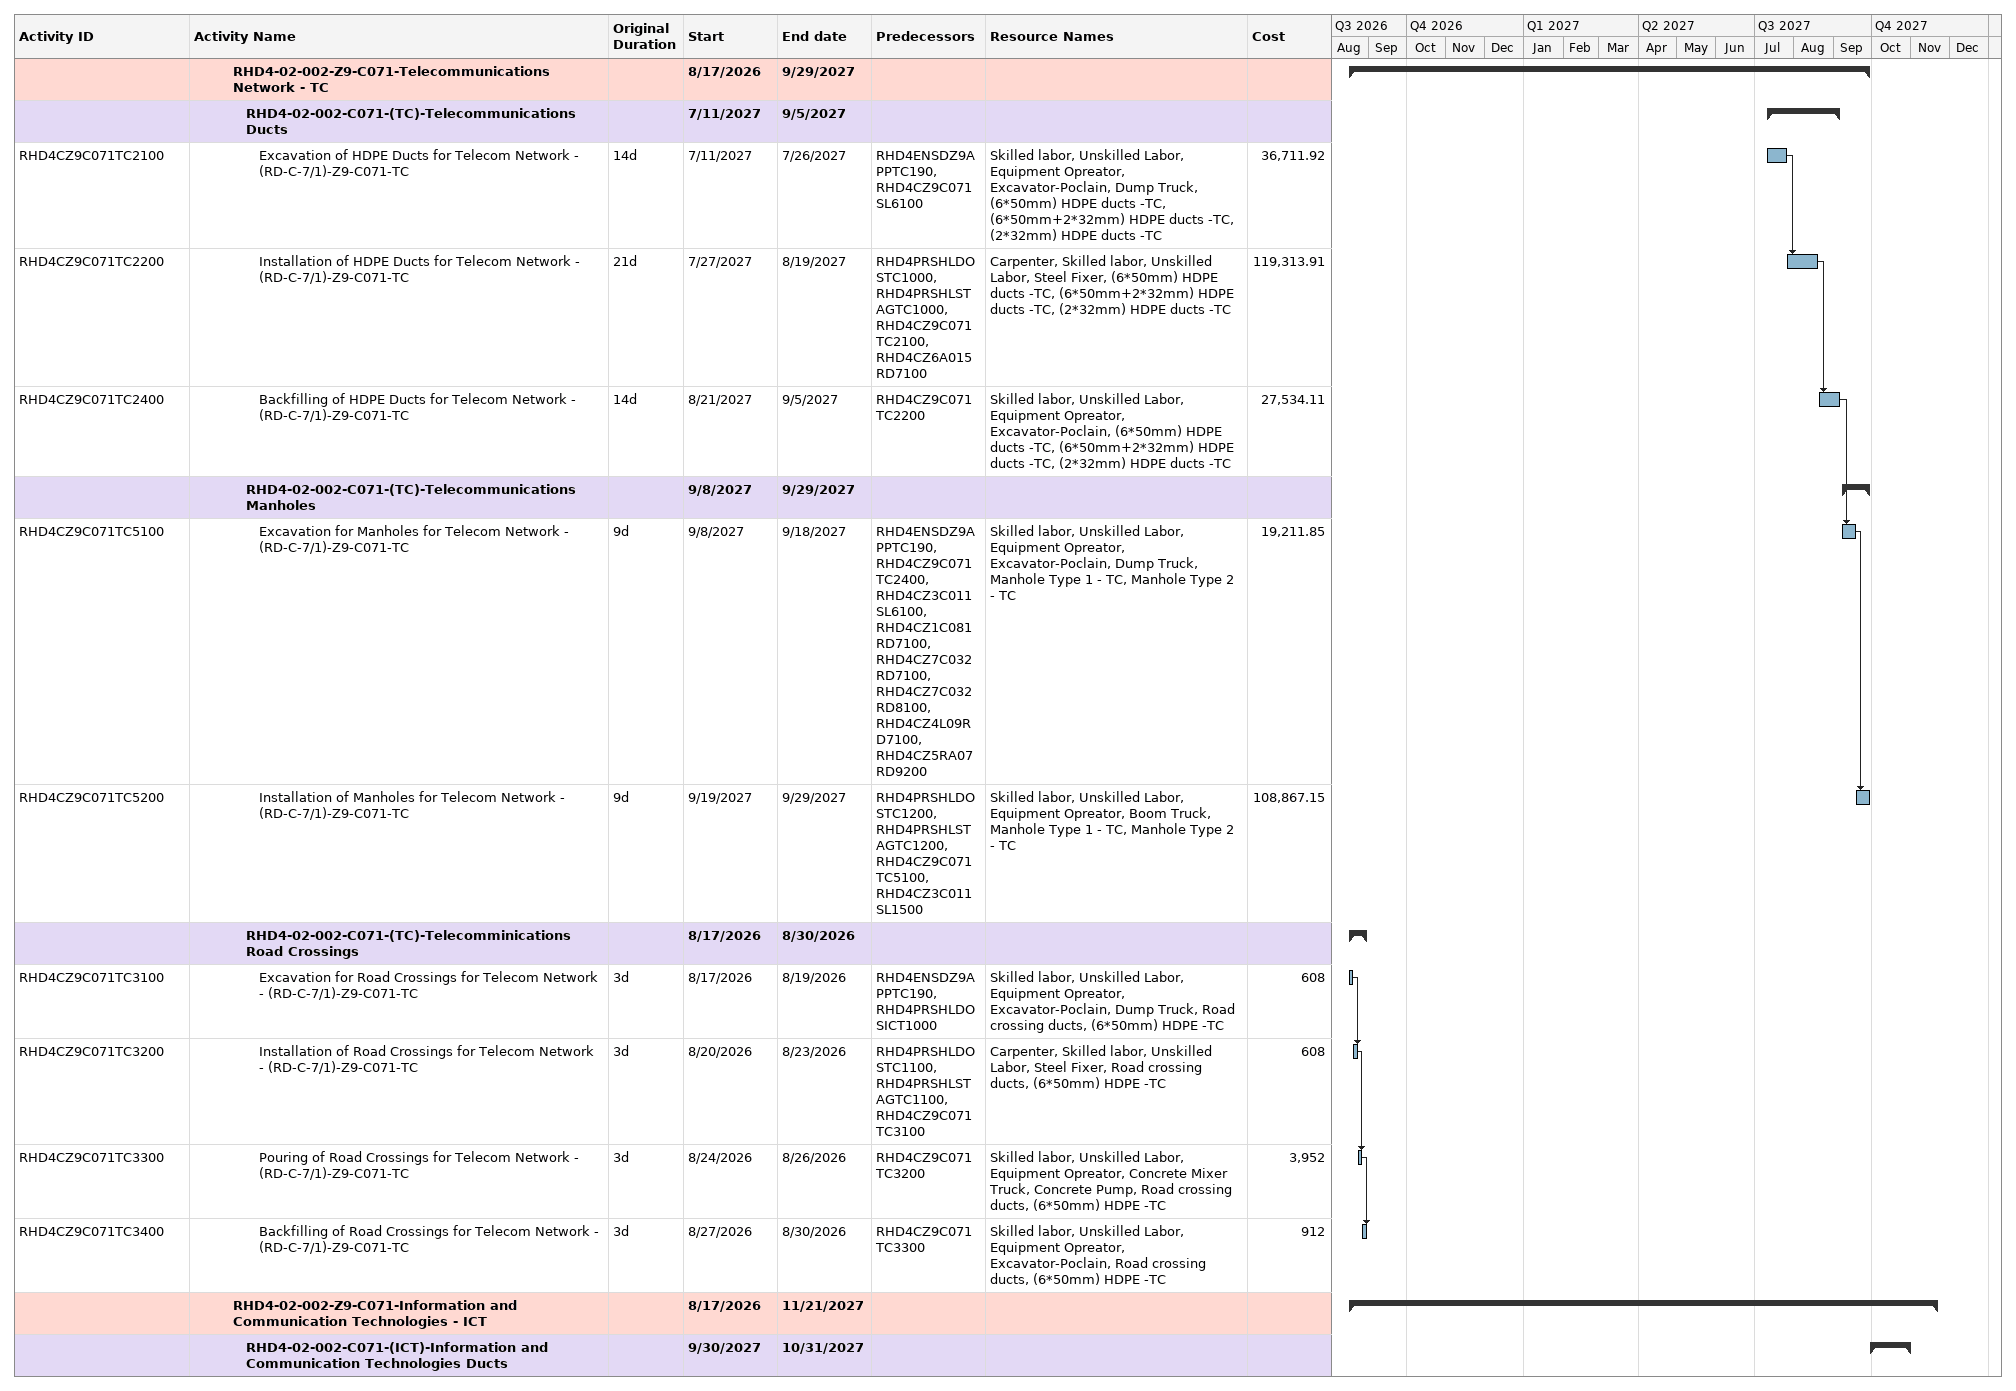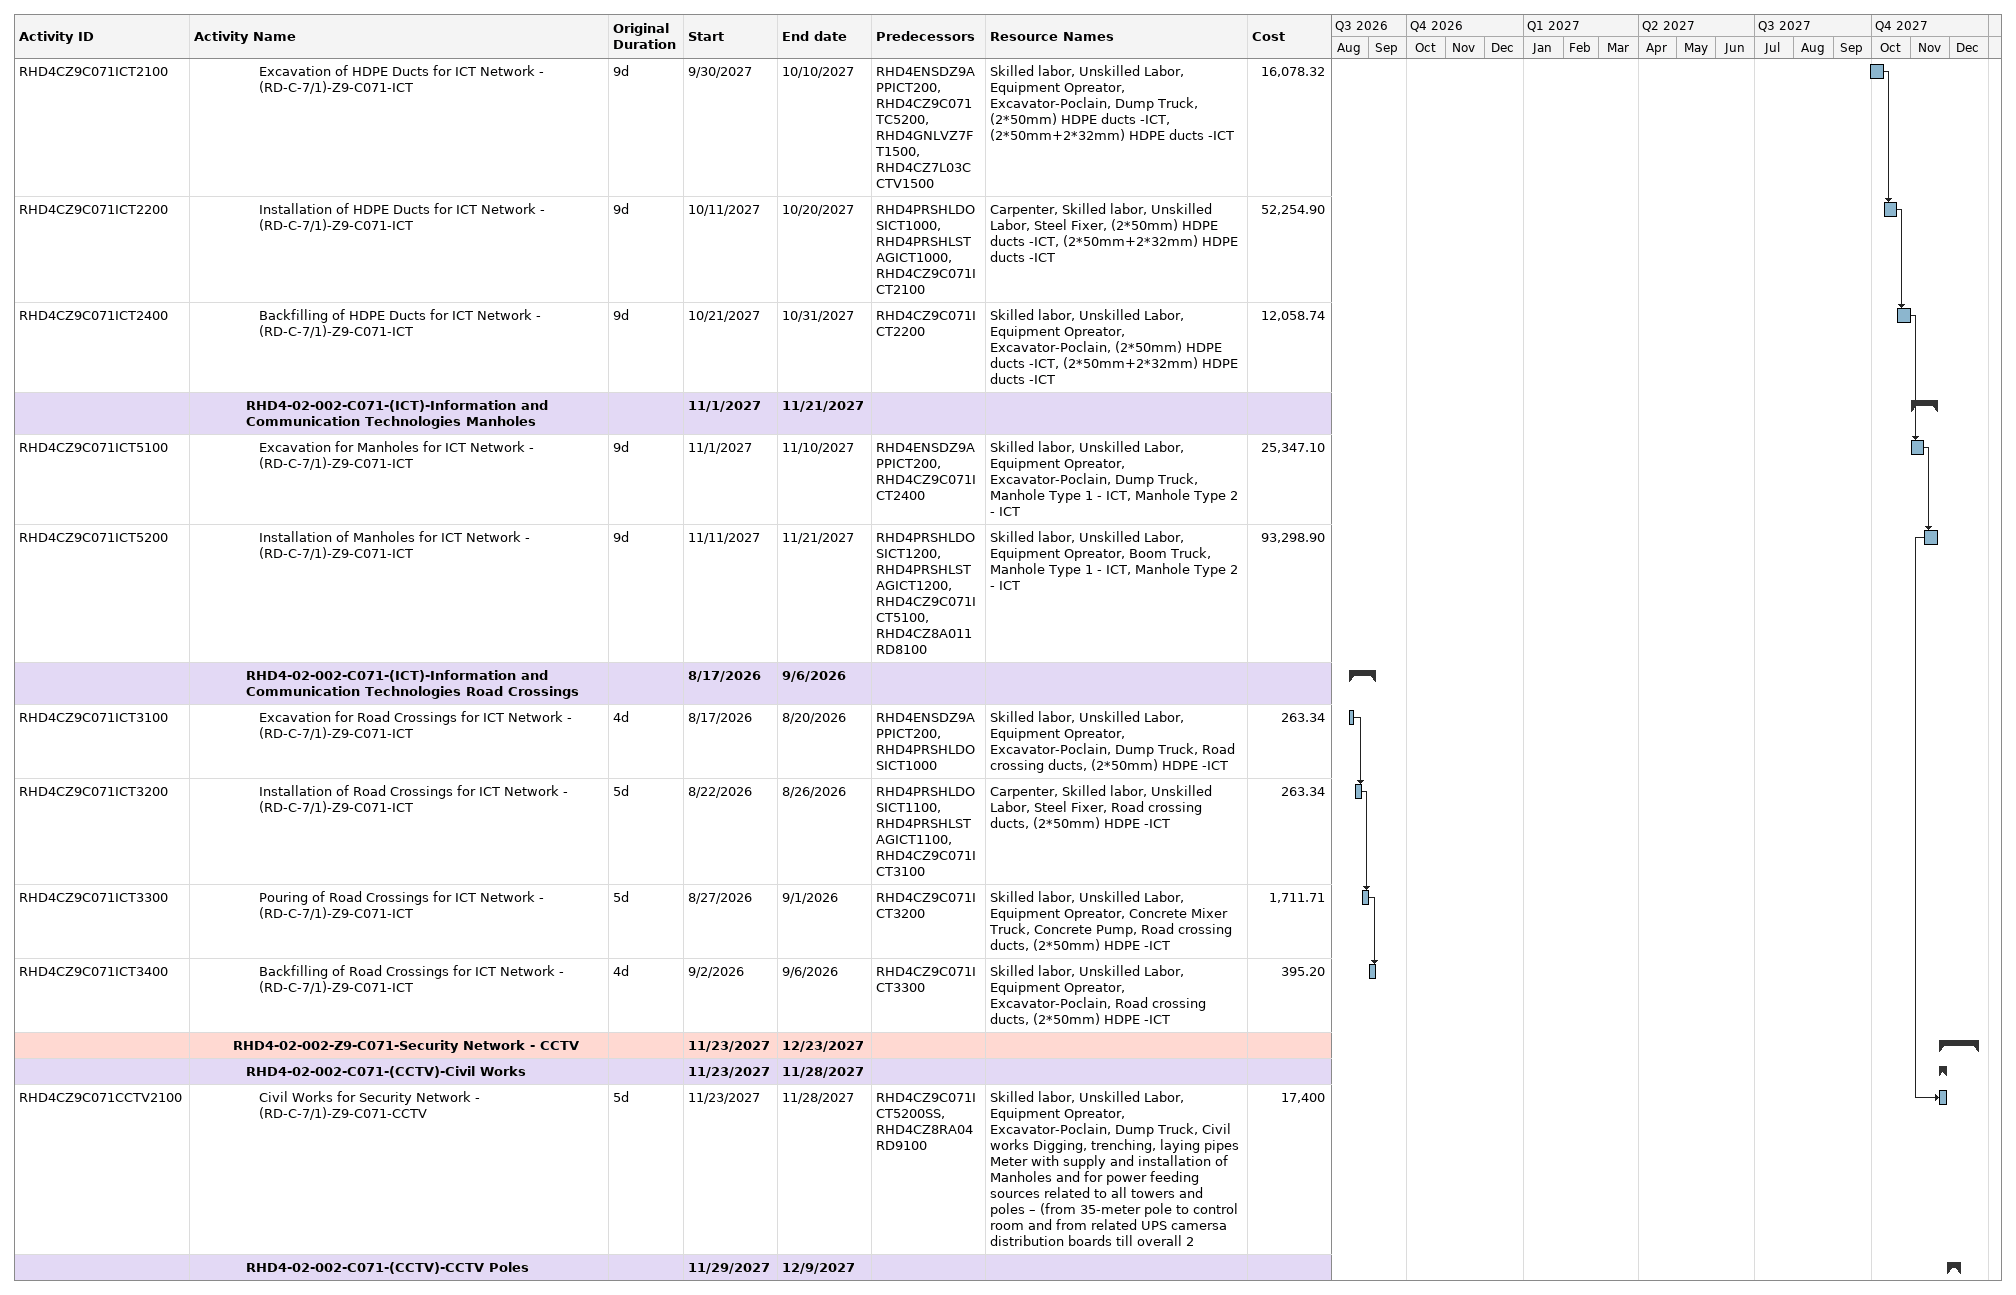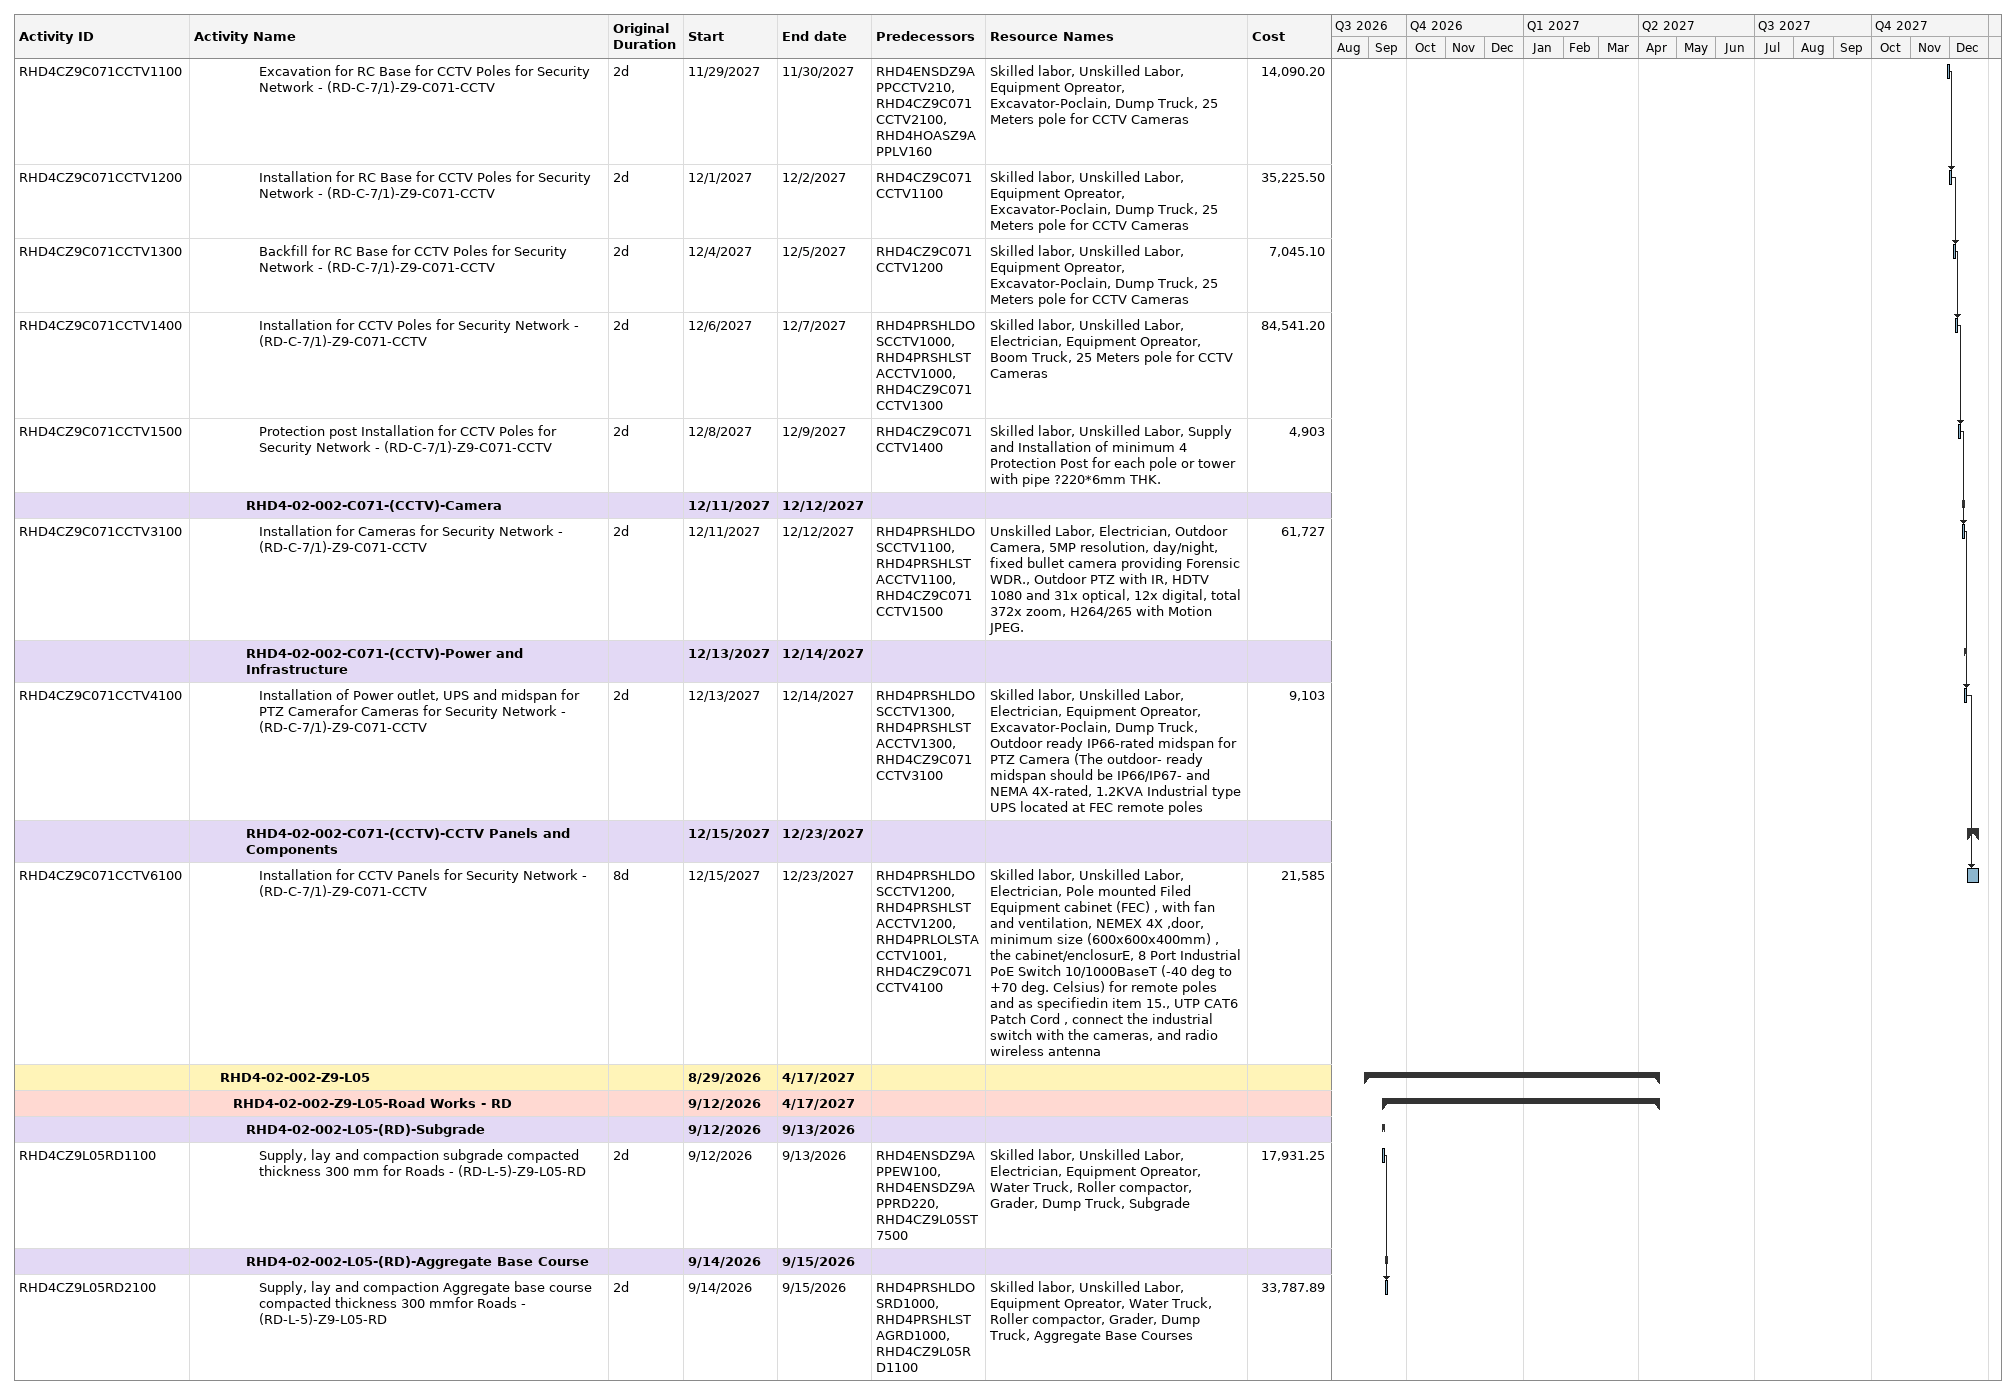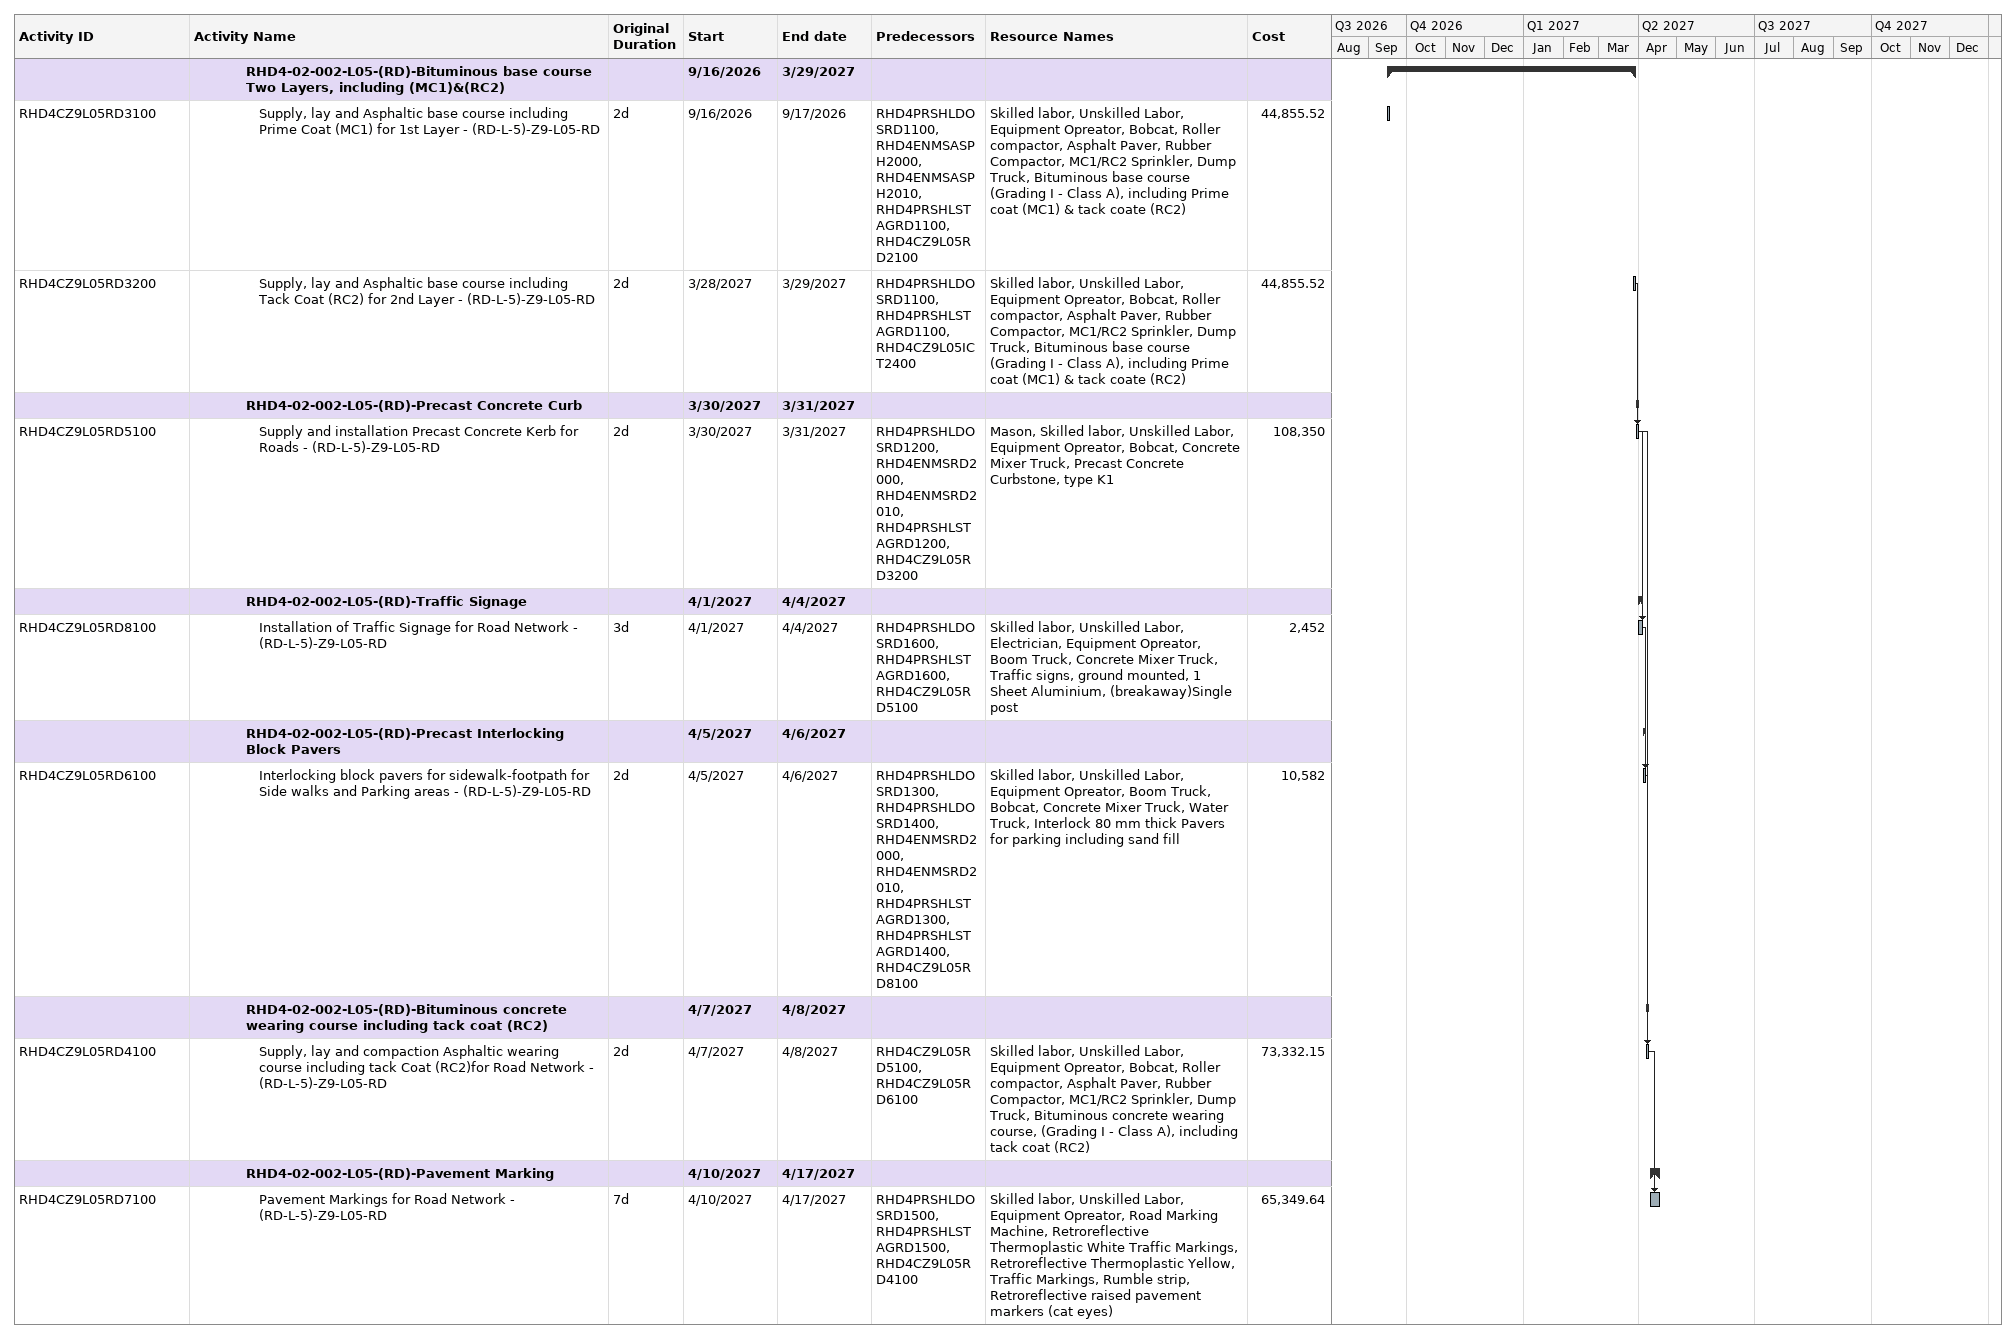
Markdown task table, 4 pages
| ID | Level | Task | Original duration | Start | Finish | Predecessors | Resources | Cost |
|---|---|---|---|---|---|---|---|---|
|  | 4 | **RHD4-02-002-Z9-C071-Telecommunications Network - TC** |  | 2026-08-17 | 2027-09-29 |  |  |  |
|  | 5 | **RHD4-02-002-C071-(TC)-Telecommunications Ducts** |  | 2027-07-11 | 2027-09-05 |  |  |  |
| RHD4CZ9C071TC2100 | 6 | Excavation of HDPE Ducts for Telecom Network - (RD-C-7/1)-Z9-C071-TC | 14d | 2027-07-11 | 2027-07-26 | RHD4ENSDZ9APPTC190, RHD4CZ9C071SL6100 | Skilled labor, Unskilled Labor, Equipment Opreator, Excavator-Poclain, Dump Truck, (6*50mm) HDPE ducts -TC, (6*50mm+2*32mm) HDPE ducts -TC, (2*32mm) HDPE ducts -TC | 36711.92 |
| RHD4CZ9C071TC2200 | 6 | Installation of HDPE Ducts for Telecom Network - (RD-C-7/1)-Z9-C071-TC | 21d | 2027-07-27 | 2027-08-19 | RHD4PRSHLDOSTC1000, RHD4PRSHLSTAGTC1000, RHD4CZ9C071TC2100, RHD4CZ6A015RD7100 | Carpenter, Skilled labor, Unskilled Labor, Steel Fixer, (6*50mm) HDPE ducts -TC, (6*50mm+2*32mm) HDPE ducts -TC, (2*32mm) HDPE ducts -TC | 119313.91 |
| RHD4CZ9C071TC2400 | 6 | Backfilling of HDPE Ducts for Telecom Network - (RD-C-7/1)-Z9-C071-TC | 14d | 2027-08-21 | 2027-09-05 | RHD4CZ9C071TC2200 | Skilled labor, Unskilled Labor, Equipment Opreator, Excavator-Poclain, (6*50mm) HDPE ducts -TC, (6*50mm+2*32mm) HDPE ducts -TC, (2*32mm) HDPE ducts -TC | 27534.11 |
|  | 5 | **RHD4-02-002-C071-(TC)-Telecommunications Manholes** |  | 2027-09-08 | 2027-09-29 |  |  |  |
| RHD4CZ9C071TC5100 | 6 | Excavation for Manholes for Telecom Network - (RD-C-7/1)-Z9-C071-TC | 9d | 2027-09-08 | 2027-09-18 | RHD4ENSDZ9APPTC190, RHD4CZ9C071TC2400, RHD4CZ3C011SL6100, RHD4CZ1C081RD7100, RHD4CZ7C032RD7100, RHD4CZ7C032RD8100, RHD4CZ4L09RD7100, RHD4CZ5RA07RD9200 | Skilled labor, Unskilled Labor, Equipment Opreator, Excavator-Poclain, Dump Truck, Manhole Type 1 - TC, Manhole Type 2 - TC | 19211.85 |
| RHD4CZ9C071TC5200 | 6 | Installation of Manholes for Telecom Network - (RD-C-7/1)-Z9-C071-TC | 9d | 2027-09-19 | 2027-09-29 | RHD4PRSHLDOSTC1200, RHD4PRSHLSTAGTC1200, RHD4CZ9C071TC5100, RHD4CZ3C011SL1500 | Skilled labor, Unskilled Labor, Equipment Opreator, Boom Truck, Manhole Type 1 - TC, Manhole Type 2 - TC | 108867.15 |
|  | 5 | **RHD4-02-002-C071-(TC)-Telecomminications Road Crossings** |  | 2026-08-17 | 2026-08-30 |  |  |  |
| RHD4CZ9C071TC3100 | 6 | Excavation for Road Crossings for Telecom Network - (RD-C-7/1)-Z9-C071-TC | 3d | 2026-08-17 | 2026-08-19 | RHD4ENSDZ9APPTC190, RHD4PRSHLDOSICT1000 | Skilled labor, Unskilled Labor, Equipment Opreator, Excavator-Poclain, Dump Truck, Road crossing ducts, (6*50mm) HDPE -TC | 608 |
| RHD4CZ9C071TC3200 | 6 | Installation of Road Crossings for Telecom Network - (RD-C-7/1)-Z9-C071-TC | 3d | 2026-08-20 | 2026-08-23 | RHD4PRSHLDOSTC1100, RHD4PRSHLSTAGTC1100, RHD4CZ9C071TC3100 | Carpenter, Skilled labor, Unskilled Labor, Steel Fixer, Road crossing ducts, (6*50mm) HDPE -TC | 608 |
| RHD4CZ9C071TC3300 | 6 | Pouring of Road Crossings for Telecom Network - (RD-C-7/1)-Z9-C071-TC | 3d | 2026-08-24 | 2026-08-26 | RHD4CZ9C071TC3200 | Skilled labor, Unskilled Labor, Equipment Opreator, Concrete Mixer Truck, Concrete Pump, Road crossing ducts, (6*50mm) HDPE -TC | 3952 |
| RHD4CZ9C071TC3400 | 6 | Backfilling of Road Crossings for Telecom Network - (RD-C-7/1)-Z9-C071-TC | 3d | 2026-08-27 | 2026-08-30 | RHD4CZ9C071TC3300 | Skilled labor, Unskilled Labor, Equipment Opreator, Excavator-Poclain, Road crossing ducts, (6*50mm) HDPE -TC | 912 |
|  | 4 | **RHD4-02-002-Z9-C071-Information and Communication Technologies - ICT** |  | 2026-08-17 | 2027-11-21 |  |  |  |
|  | 5 | **RHD4-02-002-C071-(ICT)-Information and Communication Technologies Ducts** |  | 2027-09-30 | 2027-10-31 |  |  |  |
| RHD4CZ9C071ICT2100 | 6 | Excavation of HDPE Ducts for ICT Network - (RD-C-7/1)-Z9-C071-ICT | 9d | 2027-09-30 | 2027-10-10 | RHD4ENSDZ9APPICT200, RHD4CZ9C071TC5200, RHD4GNLVZ7FT1500, RHD4CZ7L03CCTV1500 | Skilled labor, Unskilled Labor, Equipment Opreator, Excavator-Poclain, Dump Truck, (2*50mm) HDPE ducts -ICT, (2*50mm+2*32mm) HDPE ducts -ICT | 16078.32 |
| RHD4CZ9C071ICT2200 | 6 | Installation of HDPE Ducts for ICT Network - (RD-C-7/1)-Z9-C071-ICT | 9d | 2027-10-11 | 2027-10-20 | RHD4PRSHLDOSICT1000, RHD4PRSHLSTAGICT1000, RHD4CZ9C071ICT2100 | Carpenter, Skilled labor, Unskilled Labor, Steel Fixer, (2*50mm) HDPE ducts -ICT, (2*50mm+2*32mm) HDPE ducts -ICT | 52254.90 |
| RHD4CZ9C071ICT2400 | 6 | Backfilling of HDPE Ducts for ICT Network - (RD-C-7/1)-Z9-C071-ICT | 9d | 2027-10-21 | 2027-10-31 | RHD4CZ9C071ICT2200 | Skilled labor, Unskilled Labor, Equipment Opreator, Excavator-Poclain, (2*50mm) HDPE ducts -ICT, (2*50mm+2*32mm) HDPE ducts -ICT | 12058.74 |
|  | 5 | **RHD4-02-002-C071-(ICT)-Information and Communication Technologies Manholes** |  | 2027-11-01 | 2027-11-21 |  |  |  |
| RHD4CZ9C071ICT5100 | 6 | Excavation for Manholes for ICT Network - (RD-C-7/1)-Z9-C071-ICT | 9d | 2027-11-01 | 2027-11-10 | RHD4ENSDZ9APPICT200, RHD4CZ9C071ICT2400 | Skilled labor, Unskilled Labor, Equipment Opreator, Excavator-Poclain, Dump Truck, Manhole Type 1 - ICT, Manhole Type 2 - ICT | 25347.10 |
| RHD4CZ9C071ICT5200 | 6 | Installation of Manholes for ICT Network - (RD-C-7/1)-Z9-C071-ICT | 9d | 2027-11-11 | 2027-11-21 | RHD4PRSHLDOSICT1200, RHD4PRSHLSTAGICT1200, RHD4CZ9C071ICT5100, RHD4CZ8A011RD8100 | Skilled labor, Unskilled Labor, Equipment Opreator, Boom Truck, Manhole Type 1 - ICT, Manhole Type 2 - ICT | 93298.90 |
|  | 5 | **RHD4-02-002-C071-(ICT)-Information and Communication Technologies Road Crossings** |  | 2026-08-17 | 2026-09-06 |  |  |  |
| RHD4CZ9C071ICT3100 | 6 | Excavation for Road Crossings for ICT Network - (RD-C-7/1)-Z9-C071-ICT | 4d | 2026-08-17 | 2026-08-20 | RHD4ENSDZ9APPICT200, RHD4PRSHLDOSICT1000 | Skilled labor, Unskilled Labor, Equipment Opreator, Excavator-Poclain, Dump Truck, Road crossing ducts, (2*50mm) HDPE -ICT | 263.34 |
| RHD4CZ9C071ICT3200 | 6 | Installation of Road Crossings for ICT Network - (RD-C-7/1)-Z9-C071-ICT | 5d | 2026-08-22 | 2026-08-26 | RHD4PRSHLDOSICT1100, RHD4PRSHLSTAGICT1100, RHD4CZ9C071ICT3100 | Carpenter, Skilled labor, Unskilled Labor, Steel Fixer, Road crossing ducts, (2*50mm) HDPE -ICT | 263.34 |
| RHD4CZ9C071ICT3300 | 6 | Pouring of Road Crossings for ICT Network - (RD-C-7/1)-Z9-C071-ICT | 5d | 2026-08-27 | 2026-09-01 | RHD4CZ9C071ICT3200 | Skilled labor, Unskilled Labor, Equipment Opreator, Concrete Mixer Truck, Concrete Pump, Road crossing ducts, (2*50mm) HDPE -ICT | 1711.71 |
| RHD4CZ9C071ICT3400 | 6 | Backfilling of Road Crossings for ICT Network - (RD-C-7/1)-Z9-C071-ICT | 4d | 2026-09-02 | 2026-09-06 | RHD4CZ9C071ICT3300 | Skilled labor, Unskilled Labor, Equipment Opreator, Excavator-Poclain, Road crossing ducts, (2*50mm) HDPE -ICT | 395.20 |
|  | 4 | **RHD4-02-002-Z9-C071-Security Network - CCTV** |  | 2027-11-23 | 2027-12-23 |  |  |  |
|  | 5 | **RHD4-02-002-C071-(CCTV)-Civil Works** |  | 2027-11-23 | 2027-11-28 |  |  |  |
| RHD4CZ9C071CCTV2100 | 6 | Civil Works for Security Network - (RD-C-7/1)-Z9-C071-CCTV | 5d | 2027-11-23 | 2027-11-28 | RHD4CZ9C071ICT5200SS, RHD4CZ8RA04RD9100 | Skilled labor, Unskilled Labor, Equipment Opreator, Excavator-Poclain, Dump Truck, Civil works Digging, trenching, laying pipes Meter with supply and installation of Manholes and for power feeding sources related to all towers and poles – (from 35-meter pole to control room and from related UPS camersa distribution boards till overall 2 | 17400 |
|  | 5 | **RHD4-02-002-C071-(CCTV)-CCTV Poles** |  | 2027-11-29 | 2027-12-09 |  |  |  |
| RHD4CZ9C071CCTV1100 | 6 | Excavation for RC Base for CCTV Poles for Security Network - (RD-C-7/1)-Z9-C071-CCTV | 2d | 2027-11-29 | 2027-11-30 | RHD4ENSDZ9APPCCTV210, RHD4CZ9C071CCTV2100, RHD4HOASZ9APPLV160 | Skilled labor, Unskilled Labor, Equipment Opreator, Excavator-Poclain, Dump Truck, 25 Meters pole for CCTV Cameras | 14090.20 |
| RHD4CZ9C071CCTV1200 | 6 | Installation for RC Base for CCTV Poles for Security Network - (RD-C-7/1)-Z9-C071-CCTV | 2d | 2027-12-01 | 2027-12-02 | RHD4CZ9C071CCTV1100 | Skilled labor, Unskilled Labor, Equipment Opreator, Excavator-Poclain, Dump Truck, 25 Meters pole for CCTV Cameras | 35225.50 |
| RHD4CZ9C071CCTV1300 | 6 | Backfill for RC Base for CCTV Poles for Security Network - (RD-C-7/1)-Z9-C071-CCTV | 2d | 2027-12-04 | 2027-12-05 | RHD4CZ9C071CCTV1200 | Skilled labor, Unskilled Labor, Equipment Opreator, Excavator-Poclain, Dump Truck, 25 Meters pole for CCTV Cameras | 7045.10 |
| RHD4CZ9C071CCTV1400 | 6 | Installation for CCTV Poles for Security Network - (RD-C-7/1)-Z9-C071-CCTV | 2d | 2027-12-06 | 2027-12-07 | RHD4PRSHLDOSCCTV1000, RHD4PRSHLSTACCTV1000, RHD4CZ9C071CCTV1300 | Skilled labor, Unskilled Labor, Electrician, Equipment Opreator, Boom Truck, 25 Meters pole for CCTV Cameras | 84541.20 |
| RHD4CZ9C071CCTV1500 | 6 | Protection post Installation for CCTV Poles for Security Network - (RD-C-7/1)-Z9-C071-CCTV | 2d | 2027-12-08 | 2027-12-09 | RHD4CZ9C071CCTV1400 | Skilled labor, Unskilled Labor, Supply and Installation of minimum 4 Protection Post for each pole or tower with pipe ?220*6mm THK. | 4903 |
|  | 5 | **RHD4-02-002-C071-(CCTV)-Camera** |  | 2027-12-11 | 2027-12-12 |  |  |  |
| RHD4CZ9C071CCTV3100 | 6 | Installation for Cameras for Security Network - (RD-C-7/1)-Z9-C071-CCTV | 2d | 2027-12-11 | 2027-12-12 | RHD4PRSHLDOSCCTV1100, RHD4PRSHLSTACCTV1100, RHD4CZ9C071CCTV1500 | Unskilled Labor, Electrician, Outdoor Camera, 5MP resolution, day/night, fixed bullet camera providing Forensic WDR., Outdoor PTZ with IR, HDTV 1080 and 31x optical, 12x digital, total 372x zoom, H264/265 with Motion JPEG. | 61727 |
|  | 5 | **RHD4-02-002-C071-(CCTV)-Power and Infrastructure** |  | 2027-12-13 | 2027-12-14 |  |  |  |
| RHD4CZ9C071CCTV4100 | 6 | Installation of Power outlet, UPS and midspan for PTZ Camerafor Cameras for Security Network - (RD-C-7/1)-Z9-C071-CCTV | 2d | 2027-12-13 | 2027-12-14 | RHD4PRSHLDOSCCTV1300, RHD4PRSHLSTACCTV1300, RHD4CZ9C071CCTV3100 | Skilled labor, Unskilled Labor, Electrician, Equipment Opreator, Excavator-Poclain, Dump Truck, Outdoor ready IP66-rated midspan for PTZ Camera (The outdoor- ready midspan should be IP66/IP67- and NEMA 4X-rated, 1.2KVA Industrial type UPS located at FEC remote poles | 9103 |
|  | 5 | **RHD4-02-002-C071-(CCTV)-CCTV Panels and Components** |  | 2027-12-15 | 2027-12-23 |  |  |  |
| RHD4CZ9C071CCTV6100 | 6 | Installation for CCTV Panels for Security Network - (RD-C-7/1)-Z9-C071-CCTV | 8d | 2027-12-15 | 2027-12-23 | RHD4PRSHLDOSCCTV1200, RHD4PRSHLSTACCTV1200, RHD4PRLOLSTACCTV1001, RHD4CZ9C071CCTV4100 | Skilled labor, Unskilled Labor, Electrician, Pole mounted Filed Equipment cabinet (FEC) , with fan and ventilation, NEMEX 4X ,door, minimum size (600x600x400mm) , the cabinet/enclosurE, 8 Port Industrial PoE Switch 10/1000BaseT (-40 deg to +70 deg. Celsius) for remote poles and as specifiedin item 15., UTP CAT6 Patch Cord , connect the industrial switch with the cameras, and radio wireless antenna | 21585 |
|  | 3 | **RHD4-02-002-Z9-L05** |  | 2026-08-29 | 2027-04-17 |  |  |  |
|  | 4 | **RHD4-02-002-Z9-L05-Road Works - RD** |  | 2026-09-12 | 2027-04-17 |  |  |  |
|  | 5 | **RHD4-02-002-L05-(RD)-Subgrade** |  | 2026-09-12 | 2026-09-13 |  |  |  |
| RHD4CZ9L05RD1100 | 6 | Supply, lay and compaction subgrade compacted thickness 300 mm for Roads - (RD-L-5)-Z9-L05-RD | 2d | 2026-09-12 | 2026-09-13 | RHD4ENSDZ9APPEW100, RHD4ENSDZ9APPRD220, RHD4CZ9L05ST7500 | Skilled labor, Unskilled Labor, Electrician, Equipment Opreator, Water Truck, Roller compactor, Grader, Dump Truck, Subgrade | 17931.25 |
|  | 5 | **RHD4-02-002-L05-(RD)-Aggregate Base Course** |  | 2026-09-14 | 2026-09-15 |  |  |  |
| RHD4CZ9L05RD2100 | 6 | Supply, lay and compaction Aggregate base course compacted thickness 300 mmfor Roads - (RD-L-5)-Z9-L05-RD | 2d | 2026-09-14 | 2026-09-15 | RHD4PRSHLDOSRD1000, RHD4PRSHLSTAGRD1000, RHD4CZ9L05RD1100 | Skilled labor, Unskilled Labor, Equipment Opreator, Water Truck, Roller compactor, Grader, Dump Truck, Aggregate Base Courses | 33787.89 |
|  | 5 | **RHD4-02-002-L05-(RD)-Bituminous base course Two Layers, including (MC1)&(RC2)** |  | 2026-09-16 | 2027-03-29 |  |  |  |
| RHD4CZ9L05RD3100 | 6 | Supply, lay and Asphaltic base course including Prime Coat (MC1) for 1st Layer - (RD-L-5)-Z9-L05-RD | 2d | 2026-09-16 | 2026-09-17 | RHD4PRSHLDOSRD1100, RHD4ENMSASPH2000, RHD4ENMSASPH2010, RHD4PRSHLSTAGRD1100, RHD4CZ9L05RD2100 | Skilled labor, Unskilled Labor, Equipment Opreator, Bobcat, Roller compactor, Asphalt Paver, Rubber Compactor, MC1/RC2 Sprinkler, Dump Truck, Bituminous base course (Grading I - Class A), including Prime coat (MC1) & tack coate (RC2) | 44855.52 |
| RHD4CZ9L05RD3200 | 6 | Supply, lay and Asphaltic base course including Tack Coat (RC2) for 2nd Layer - (RD-L-5)-Z9-L05-RD | 2d | 2027-03-28 | 2027-03-29 | RHD4PRSHLDOSRD1100, RHD4PRSHLSTAGRD1100, RHD4CZ9L05ICT2400 | Skilled labor, Unskilled Labor, Equipment Opreator, Bobcat, Roller compactor, Asphalt Paver, Rubber Compactor, MC1/RC2 Sprinkler, Dump Truck, Bituminous base course (Grading I - Class A), including Prime coat (MC1) & tack coate (RC2) | 44855.52 |
|  | 5 | **RHD4-02-002-L05-(RD)-Precast Concrete Curb** |  | 2027-03-30 | 2027-03-31 |  |  |  |
| RHD4CZ9L05RD5100 | 6 | Supply and installation Precast Concrete Kerb for Roads - (RD-L-5)-Z9-L05-RD | 2d | 2027-03-30 | 2027-03-31 | RHD4PRSHLDOSRD1200, RHD4ENMSRD2000, RHD4ENMSRD2010, RHD4PRSHLSTAGRD1200, RHD4CZ9L05RD3200 | Mason, Skilled labor, Unskilled Labor, Equipment Opreator, Bobcat, Concrete Mixer Truck, Precast Concrete Curbstone, type K1 | 108350 |
|  | 5 | **RHD4-02-002-L05-(RD)-Traffic Signage** |  | 2027-04-01 | 2027-04-04 |  |  |  |
| RHD4CZ9L05RD8100 | 6 | Installation of Traffic Signage for Road Network - (RD-L-5)-Z9-L05-RD | 3d | 2027-04-01 | 2027-04-04 | RHD4PRSHLDOSRD1600, RHD4PRSHLSTAGRD1600, RHD4CZ9L05RD5100 | Skilled labor, Unskilled Labor, Electrician, Equipment Opreator, Boom Truck, Concrete Mixer Truck, Traffic signs, ground mounted, 1 Sheet Aluminium, (breakaway)Single post | 2452 |
|  | 5 | **RHD4-02-002-L05-(RD)-Precast Interlocking Block Pavers** |  | 2027-04-05 | 2027-04-06 |  |  |  |
| RHD4CZ9L05RD6100 | 6 | Interlocking block pavers for sidewalk-footpath for Side walks and Parking areas - (RD-L-5)-Z9-L05-RD | 2d | 2027-04-05 | 2027-04-06 | RHD4PRSHLDOSRD1300, RHD4PRSHLDOSRD1400, RHD4ENMSRD2000, RHD4ENMSRD2010, RHD4PRSHLSTAGRD1300, RHD4PRSHLSTAGRD1400, RHD4CZ9L05RD8100 | Skilled labor, Unskilled Labor, Equipment Opreator, Boom Truck, Bobcat, Concrete Mixer Truck, Water Truck, Interlock 80 mm thick Pavers for parking including sand fill | 10582 |
|  | 5 | **RHD4-02-002-L05-(RD)-Bituminous concrete wearing course including tack coat (RC2)** |  | 2027-04-07 | 2027-04-08 |  |  |  |
| RHD4CZ9L05RD4100 | 6 | Supply, lay and compaction Asphaltic wearing course including tack Coat (RC2)for Road Network - (RD-L-5)-Z9-L05-RD | 2d | 2027-04-07 | 2027-04-08 | RHD4CZ9L05RD5100, RHD4CZ9L05RD6100 | Skilled labor, Unskilled Labor, Equipment Opreator, Bobcat, Roller compactor, Asphalt Paver, Rubber Compactor, MC1/RC2 Sprinkler, Dump Truck, Bituminous concrete wearing course, (Grading I - Class A), including tack coat (RC2) | 73332.15 |
|  | 5 | **RHD4-02-002-L05-(RD)-Pavement Marking** |  | 2027-04-10 | 2027-04-17 |  |  |  |
| RHD4CZ9L05RD7100 | 6 | Pavement Markings for Road Network - (RD-L-5)-Z9-L05-RD | 7d | 2027-04-10 | 2027-04-17 | RHD4PRSHLDOSRD1500, RHD4PRSHLSTAGRD1500, RHD4CZ9L05RD4100 | Skilled labor, Unskilled Labor, Equipment Opreator, Road Marking Machine, Retroreflective Thermoplastic White Traffic Markings, Retroreflective Thermoplastic Yellow, Traffic Markings, Rumble strip, Retroreflective raised pavement markers (cat eyes) | 65349.64 |
